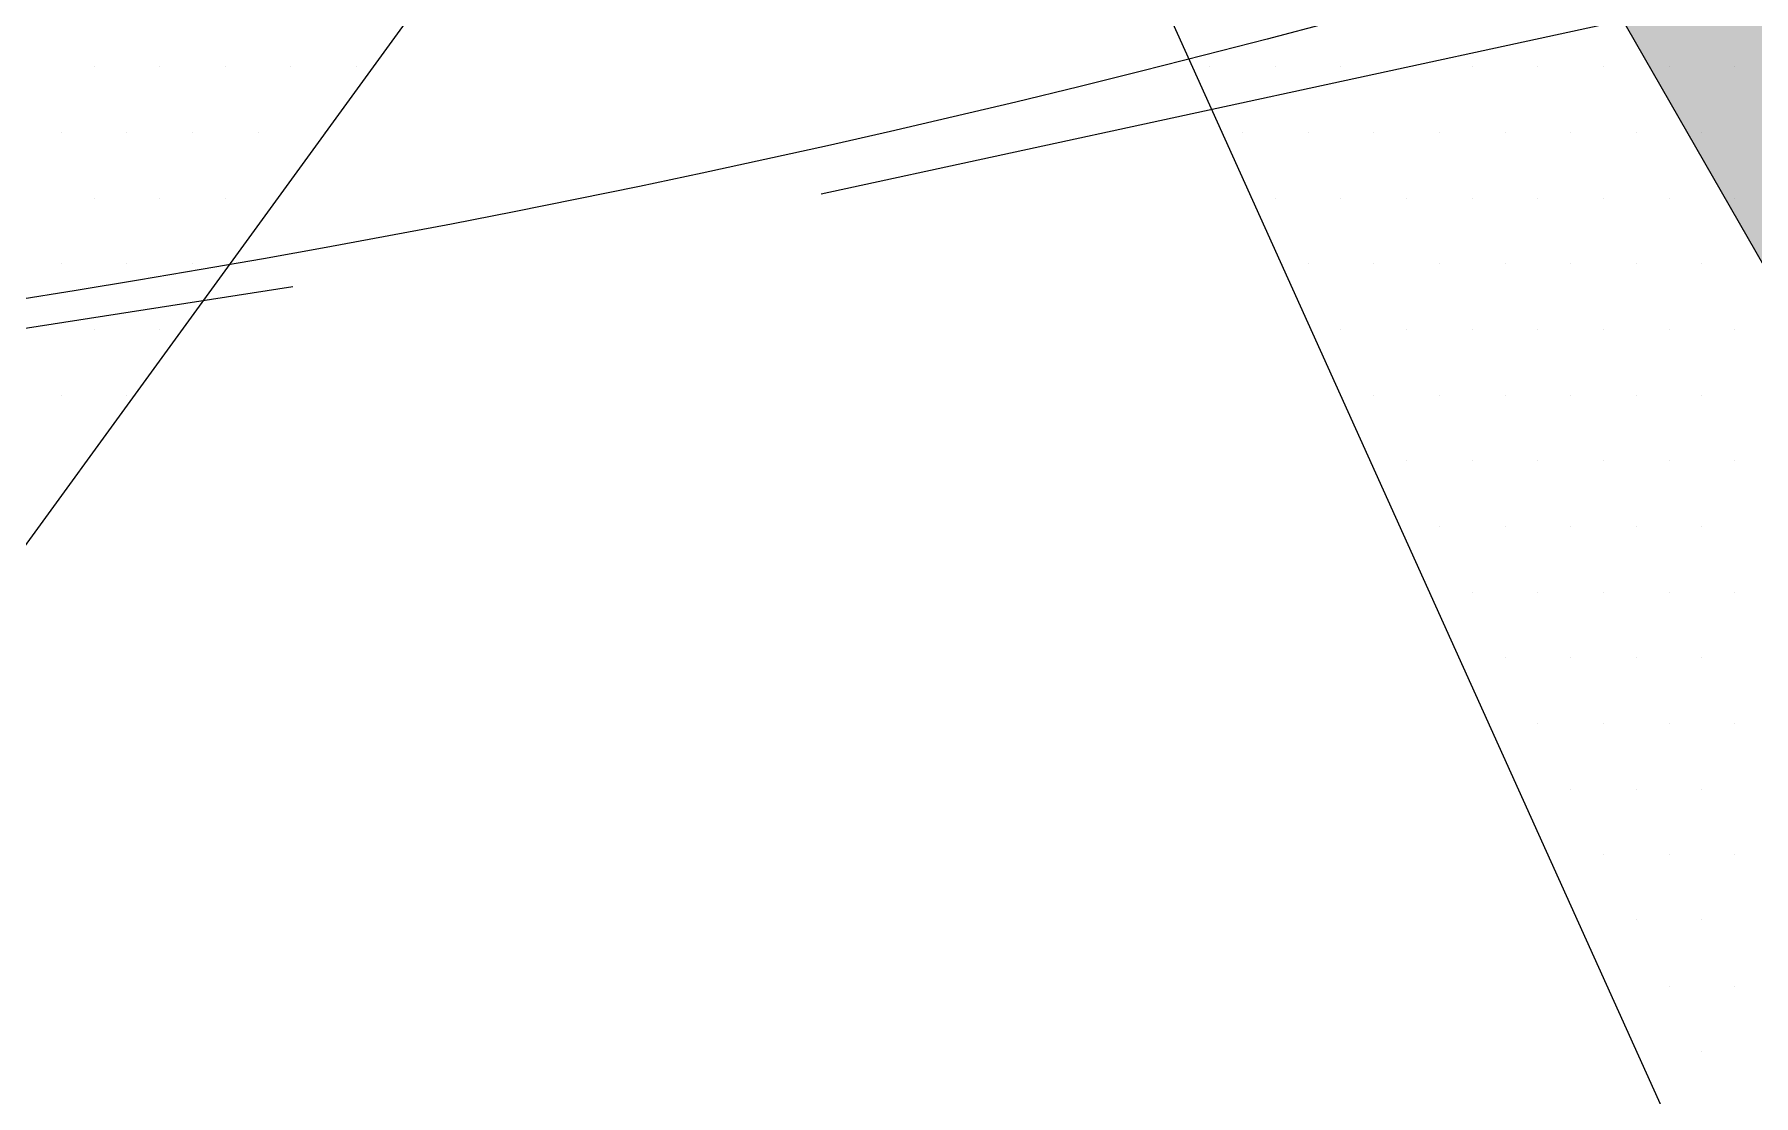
# Paper-space layout 'Layout1' of a CAD drawing. Extents: x -43 to 2298, y -18 to 768.
# Drawn here: x 1864.607 to 1866.049, y 24.754 to 25.644 of the extents above; entities that cross this region are included whole.
import ezdxf

# ---------------------------------------------------------------- set-up
doc = ezdxf.new("R2010")
doc.units = 0
doc.header["$LTSCALE"] = 2
doc.linetypes.add('CACHEX2', pattern=[0.75, 0.5, -0.25])
doc.layers.add('CARTOUCHE', color=7, linetype='Continuous')
doc.layers.add('LOGO', color=7, linetype='Continuous')

# ---------------------------------------------------------------- blocks, each defined once
blk = doc.blocks.new('A$C715108E3')
at = {"layer": 'LOGO', "color": 131}
for p, q in [((-5.0665, -23.5138), (-5.0665, -23.5138)), ((-4.9745, -23.5138), (-4.9745, -23.5138)), ((-4.8829, -23.5138), (-4.8829, -23.5138)), ((-4.7914, -23.5138), (-4.7914, -23.5138)), ((-4.6994, -23.5138), (-4.6994, -23.5138)), ((-3.5314, -23.5138), (-3.5314, -23.5138)), ((-3.5069, -23.5138), (-3.5069, -23.5138)), ((-3.415, -23.5138), (-3.415, -23.5138)), ((-3.3236, -23.5138), (-3.3236, -23.5138)), ((-3.2318, -23.5138), (-3.2318, -23.5138)), ((-3.1399, -23.5138), (-3.1399, -23.5138)), ((-3.0485, -23.5138), (-3.0485, -23.5138)), ((-2.9566, -23.5138), (-2.9566, -23.5138)), ((-2.8648, -23.5138), (-2.8648, -23.5138)), ((-2.7733, -23.5138), (-2.7733, -23.5138)), ((-5.1123, -23.6054), (-5.1123, -23.6054)), ((-5.0208, -23.6054), (-5.0208, -23.6054)), ((-4.929, -23.6054), (-4.929, -23.6054)), ((-4.8369, -23.6054), (-4.8369, -23.6054)), ((-4.7449, -23.6054), (-4.7449, -23.6054)), ((-3.49, -23.6054), (-3.49, -23.6054)), ((-3.4611, -23.6054), (-3.4611, -23.6054)), ((-3.3693, -23.6054), (-3.3693, -23.6054)), ((-3.2775, -23.6054), (-3.2775, -23.6054)), ((-3.186, -23.6054), (-3.186, -23.6054)), ((-3.0942, -23.6054), (-3.0942, -23.6054)), ((-3.0024, -23.6054), (-3.0024, -23.6054)), ((-2.9109, -23.6054), (-2.9109, -23.6054)), ((-2.8191, -23.6054), (-2.8191, -23.6054)), ((-5.0665, -23.6976), (-5.0665, -23.6976)), ((-4.9745, -23.6976), (-4.9745, -23.6976)), ((-4.8829, -23.6976), (-4.8829, -23.6976)), ((-3.4488, -23.6976), (-3.4488, -23.6976)), ((-3.415, -23.6976), (-3.415, -23.6976)), ((-3.3236, -23.6976), (-3.3236, -23.6976)), ((-3.2318, -23.6976), (-3.2318, -23.6976)), ((-3.1399, -23.6976), (-3.1399, -23.6976)), ((-3.0485, -23.6976), (-3.0485, -23.6976)), ((-2.9566, -23.6976), (-2.9566, -23.6976)), ((-2.8648, -23.6976), (-2.8648, -23.6976)), ((-2.7733, -23.6976), (-2.7733, -23.6976)), ((-5.1123, -23.7891), (-5.1123, -23.7891)), ((-5.0208, -23.7891), (-5.0208, -23.7891)), ((-4.929, -23.7891), (-4.929, -23.7891)), ((-3.4072, -23.7891), (-3.4072, -23.7891)), ((-3.3693, -23.7891), (-3.3693, -23.7891)), ((-3.2775, -23.7891), (-3.2775, -23.7891)), ((-3.186, -23.7891), (-3.186, -23.7891)), ((-3.0942, -23.7891), (-3.0942, -23.7891)), ((-3.0024, -23.7891), (-3.0024, -23.7891)), ((-2.9109, -23.7891), (-2.9109, -23.7891)), ((-2.8191, -23.7891), (-2.8191, -23.7891)), ((-5.0665, -23.8804), (-5.0665, -23.8804)), ((-4.9745, -23.8804), (-4.9745, -23.8804)), ((-3.3654, -23.8804), (-3.3654, -23.8804)), ((-3.3236, -23.8804), (-3.3236, -23.8804)), ((-3.2318, -23.8804), (-3.2318, -23.8804)), ((-3.1399, -23.8804), (-3.1399, -23.8804)), ((-3.0485, -23.8804), (-3.0485, -23.8804)), ((-2.9566, -23.8804), (-2.9566, -23.8804)), ((-2.8648, -23.8804), (-2.8648, -23.8804)), ((-2.7733, -23.8804), (-2.7733, -23.8804)), ((-5.1123, -23.973), (-5.1123, -23.973)), ((-5.0208, -23.973), (-5.0208, -23.973)), ((-3.3243, -23.973), (-3.3243, -23.973)), ((-3.2775, -23.973), (-3.2775, -23.973)), ((-3.186, -23.973), (-3.186, -23.973)), ((-3.0942, -23.973), (-3.0942, -23.973)), ((-3.0024, -23.973), (-3.0024, -23.973)), ((-2.9109, -23.973), (-2.9109, -23.973)), ((-2.8191, -23.973), (-2.8191, -23.973)), ((-3.2827, -24.0642), (-3.2827, -24.0642)), ((-3.2318, -24.0642), (-3.2318, -24.0642)), ((-3.1399, -24.0642), (-3.1399, -24.0642)), ((-3.0485, -24.0642), (-3.0485, -24.0642)), ((-2.9566, -24.0642), (-2.9566, -24.0642)), ((-2.8648, -24.0642), (-2.8648, -24.0642)), ((-2.7733, -24.0642), (-2.7733, -24.0642)), ((-3.2415, -24.1555), (-3.2415, -24.1555)), ((-3.186, -24.1555), (-3.186, -24.1555)), ((-3.0942, -24.1555), (-3.0942, -24.1555)), ((-3.0024, -24.1555), (-3.0024, -24.1555)), ((-2.9109, -24.1555), (-2.9109, -24.1555)), ((-2.8191, -24.1555), (-2.8191, -24.1555)), ((-3.2003, -24.2481), (-3.2003, -24.2481)), ((-3.1399, -24.2481), (-3.1399, -24.2481)), ((-3.0485, -24.2481), (-3.0485, -24.2481)), ((-2.9566, -24.2481), (-2.9566, -24.2481)), ((-2.8648, -24.2481), (-2.8648, -24.2481)), ((-2.7733, -24.2481), (-2.7733, -24.2481)), ((-3.1587, -24.3394), (-3.1587, -24.3394)), ((-3.0942, -24.3394), (-3.0942, -24.3394)), ((-3.0024, -24.3394), (-3.0024, -24.3394)), ((-2.9109, -24.3394), (-2.9109, -24.3394)), ((-2.8191, -24.3394), (-2.8191, -24.3394)), ((-3.1176, -24.4306), (-3.1176, -24.4306)), ((-3.0485, -24.4306), (-3.0485, -24.4306)), ((-2.9566, -24.4306), (-2.9566, -24.4306)), ((-2.8648, -24.4306), (-2.8648, -24.4306)), ((-2.7733, -24.4306), (-2.7733, -24.4306)), ((-3.0762, -24.5232), (-3.0762, -24.5232)), ((-3.0024, -24.5232), (-3.0024, -24.5232)), ((-2.9109, -24.5232), (-2.9109, -24.5232)), ((-2.8191, -24.5232), (-2.8191, -24.5232)), ((-3.035, -24.6147), (-3.035, -24.6147)), ((-2.9566, -24.6147), (-2.9566, -24.6147)), ((-2.8648, -24.6147), (-2.8648, -24.6147)), ((-2.7733, -24.6147), (-2.7733, -24.6147)), ((-2.9937, -24.7059), (-2.9937, -24.7059)), ((-2.9109, -24.7059), (-2.9109, -24.7059)), ((-2.8191, -24.7059), (-2.8191, -24.7059)), ((-2.9521, -24.7985), (-2.9521, -24.7985)), ((-2.8648, -24.7985), (-2.8648, -24.7985)), ((-2.7733, -24.7985), (-2.7733, -24.7985)), ((-2.9109, -24.8898), (-2.9109, -24.8898)), ((-2.8191, -24.8898), (-2.8191, -24.8898))]:
    blk.add_line(p, q, dxfattribs=at)
blk.add_lwpolyline([(-5.0186, -17.1537), (-4.9784, -19.1278), (-5.3896, -19.2331), (-4.7123, -20.7884), (-8.4641, -25.8566), (-8.5996, -26.1134), (-8.0987, -26.1134), (-7.2053, -26.0731), (-6.6093, -26.0457), (-6.203, -25.613), (-3.9696, -22.5417), (-2.7917, -25.1531), (-2.6026, -25.1257), (-1.9525, -24.8418), (-1.3029, -24.5438), (-2.3854, -21.8923), (1.9656, -22.2806), (2.6017, -21.6183), (3.2786, -20.7927), (-3.3817, -20.0761), (-4.3053, -16.8895)], dxfattribs=at)
blk = doc.blocks.new('A$C581E6685')
at = {"layer": 'LOGO'}
blk.add_hatch(color=142, dxfattribs=at).paths.add_polyline_path([(-45.3965, 37.4846), (-39.5666, 28.8703), (-39.344, 28.5414), (-39.8519, 24.2064), (-36.9477, 25.4853), (-26.3566, 30.2032), (-36.1863, 24.0789), (-38.2746, 22.2236), (-38.1337, 21.2132), (-33.6363, 11.1845), (-39.5393, 21.4709), (-40.6525, 23.2405), (-42.0615, 23.3525), (-53.1072, 18.3767), (-43.3972, 24.4856), (-40.4756, 26.2259), (-40.684, 26.8894)])
at = {"layer": 'LOGO', "color": 142}
blk.add_lwpolyline([(-45.3965, 37.4846), (-39.3434, 28.5414), (-39.8519, 24.2064), (-36.9477, 25.4853), (-26.3566, 30.2032), (-36.1857, 24.0789), (-38.2739, 22.2236), (-38.1337, 21.2132), (-33.6358, 11.1845), (-39.5393, 21.4709), (-40.6518, 23.2405), (-42.0615, 23.3525), (-53.1072, 18.3767), (-43.3964, 24.4856), (-40.4756, 26.2259), (-40.6836, 26.8894)], close=True, dxfattribs=at)
at = {"layer": 'LOGO', "color": 32, "linetype": 'CACHEX2', "ltscale": 1.5}
blk.add_ellipse((-38.0538, 23.8138), major_axis=(-19.0311, -3.534), ratio=0.590567, dxfattribs=at)
at = {"layer": 'LOGO', "color": 32}
blk.add_ellipse((-37.6144, 23.8499), major_axis=(-13.5768, -4.2839), ratio=0.791971, dxfattribs=at)
at = {"layer": 'CARTOUCHE'}
blk.add_blockref('A$C715108E3', (-31.6739, 36.3189), dxfattribs=at)
blk = doc.blocks.new('A$C74495F84')
blk.add_wipeout([(0, 25.6223), (0.1652, 26.7367), (0.7383, 27.8861), (1.6708, 28.7909), (2.8466, 29.3316), (3.5435, 29.4509), (3.5435, 29.4509), (94.9287, 29.4623), (96.0552, 29.2902), (97.2167, 28.6987), (97.7035, 28.2661), (98.0951, 27.7798), (98.6162, 26.658), (98.7362, 26.0362), (98.7516, 25.8527), (98.7585, 3.8387), (98.5719, 2.6574), (98.0189, 1.5743), (97.5848, 1.0765), (97.1232, 0.6959), (95.9338, 0.1366), (95.4142, 0.0321), (95.1105, 0.0048), (3.7555, 0.0009), (2.7133, 0.169), (1.5147, 0.7841), (0.6714, 1.6707), (0.147, 2.7876), (0.0063, 3.6209)]).dxf.layer = 'CARTOUCHE'
at = {"layer": 'CARTOUCHE'}
blk.add_rational_spline([(0, 25.6223), (0, 14.7312), (0, 3.84), (0, 0), (3.84, 0), (49.3793, 0), (94.9185, 0), (98.7585, 0), (98.7585, 3.84), (98.7585, 14.7312), (98.7585, 25.6223), (98.7585, 29.4623), (94.9185, 29.4623), (49.3793, 29.4623), (3.84, 29.4623), (0, 29.4623), (0, 25.6223)], [1, 1, 1, 0.707106781187, 1, 1, 1, 0.707106781187, 1, 1, 1, 0.707106781187, 1, 1, 1, 0.707106781187, 1], degree=2, knots=[0, 0, 0, 1, 1, 2.570796, 2.570796, 3.570796, 3.570796, 5.141593, 5.141593, 6.141593, 6.141593, 7.712389, 7.712389, 8.712389, 8.712389, 10.283185, 10.283185, 10.283185], dxfattribs=at)
at = {"layer": 'CARTOUCHE', "xscale": 0.6, "yscale": 0.6, "zscale": 0.6}
blk.add_blockref('A$C581E6685', (37.2707, 1.3806), dxfattribs=at)

psp = doc.layouts.get("Layout1")

# ---------------------------------------------------------------- block references
at = {"layer": 'CARTOUCHE'}
psp.add_blockref('A$C74495F84', (1849.4306, 16.5533), dxfattribs=at)

doc.saveas('drawing.dxf')
